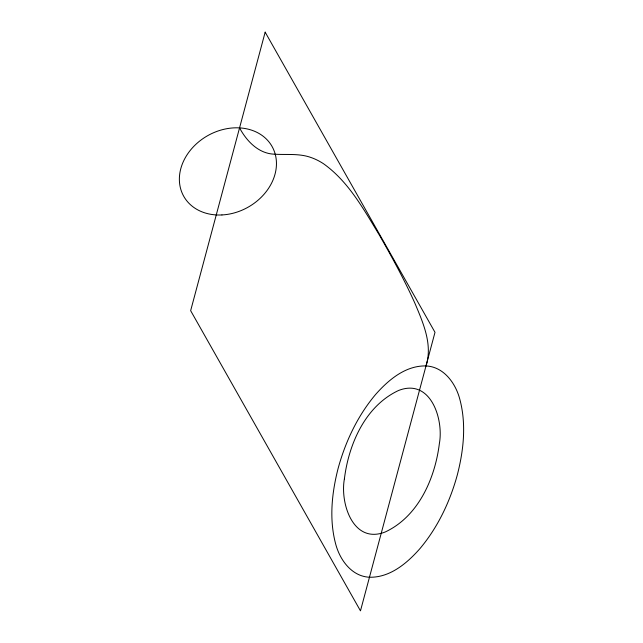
<?xml version="1.0" encoding="UTF-8"?>
<svg xmlns="http://www.w3.org/2000/svg" width="643" height="643" viewBox="0 0 643 643"><rect width="100%" height="100%" fill="white"/><g stroke="black" fill="none" stroke-linecap="round" stroke-linejoin="round"><path stroke-width="0.96" d="M426.004 365.931C443.847 366.767 455.678 383.365 459.833 399.303C466.464 424.123 463.635 450.446 457.286 475.016C449.963 501.749 437.787 527.437 419.855 548.72C407.035 563.244 389.979 577.711 369.468 577.237C351.633 576.401 339.793 559.812 335.638 543.874C329.007 519.054 331.844 492.731 338.186 468.16C345.516 441.428 357.693 415.74 375.616 394.456C388.444 379.933 405.5 365.465 426.004 365.931C432.94 344.503 423.006 322.553 414.815 303.038C404.238 279.528 391.868 256.879 379.04 234.542C363.52 209.039 348.434 181.551 323.638 163.828A336.763 122.926 -86.7 0 0 311.405 157.656C299.469 153.179 286.593 155.003 274.175 154.183C258.39 153.524 246.566 141.002 239.55 127.893M344.399 478.866C339.898 503.22 353.111 544.589 385.189 531.994C418.472 516.466 435.07 478.352 439.362 443.606C443.863 419.252 430.649 377.883 398.572 390.478C365.288 406.006 348.691 444.12 344.399 478.866M265.165 32.15L190.649 310.673L360.474 610.85L434.998 332.327L265.165 32.15M221.939 214.947A50.701 41.072 -29.5 0 0 272.616 147.504A50.701 41.072 -29.5 0 0 189.171 151.788A50.701 41.072 -29.5 0 0 221.939 214.947"/></g></svg>
